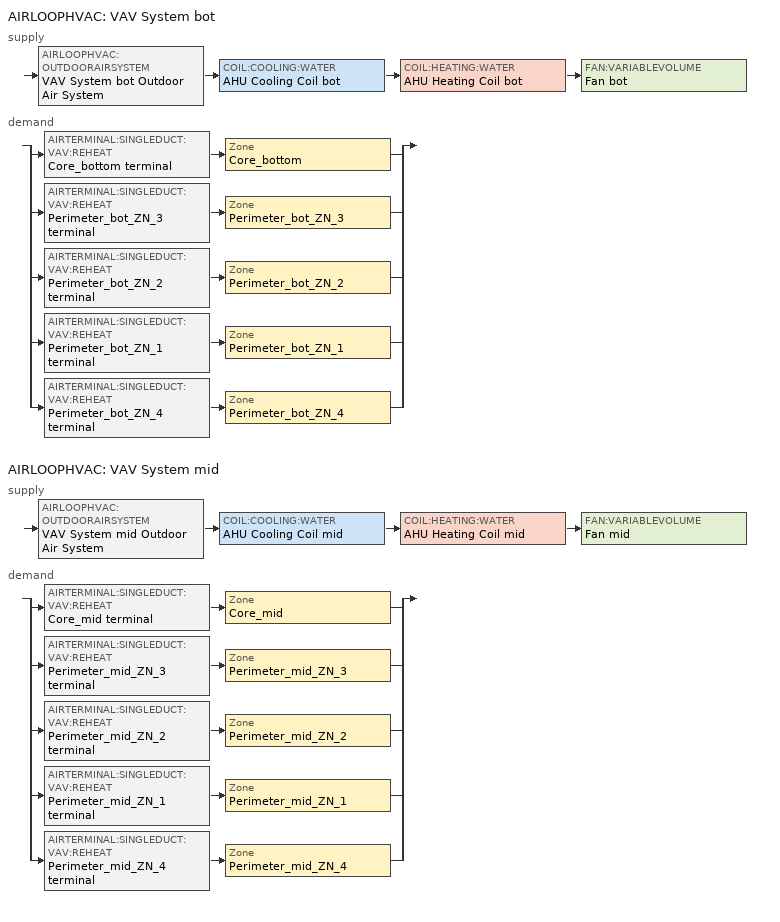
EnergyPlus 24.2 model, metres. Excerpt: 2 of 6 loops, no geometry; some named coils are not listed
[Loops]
AIRLOOPHVAC 'VAV System bot'
 supply: AIRLOOPHVAC:OUTDOORAIRSYSTEM 'VAV System bot Outdoor Air System' > COIL:COOLING:WATER 'AHU Cooling Coil bot' > COIL:HEATING:WATER 'AHU Heating Coil bot' > FAN:VARIABLEVOLUME 'Fan bot'
 demand: split
  | AIRTERMINAL:SINGLEDUCT:VAV:REHEAT 'Core_bottom terminal' > Zone 'Core_bottom'
  | AIRTERMINAL:SINGLEDUCT:VAV:REHEAT 'Perimeter_bot_ZN_3 terminal' > Zone 'Perimeter_bot_ZN_3'
  | AIRTERMINAL:SINGLEDUCT:VAV:REHEAT 'Perimeter_bot_ZN_2 terminal' > Zone 'Perimeter_bot_ZN_2'
  | AIRTERMINAL:SINGLEDUCT:VAV:REHEAT 'Perimeter_bot_ZN_1 terminal' > Zone 'Perimeter_bot_ZN_1'
  | AIRTERMINAL:SINGLEDUCT:VAV:REHEAT 'Perimeter_bot_ZN_4 terminal' > Zone 'Perimeter_bot_ZN_4'
AIRLOOPHVAC 'VAV System mid'
 supply: AIRLOOPHVAC:OUTDOORAIRSYSTEM 'VAV System mid Outdoor Air System' > COIL:COOLING:WATER 'AHU Cooling Coil mid' > COIL:HEATING:WATER 'AHU Heating Coil mid' > FAN:VARIABLEVOLUME 'Fan mid'
 demand: split
  | AIRTERMINAL:SINGLEDUCT:VAV:REHEAT 'Core_mid terminal' > Zone 'Core_mid'
  | AIRTERMINAL:SINGLEDUCT:VAV:REHEAT 'Perimeter_mid_ZN_3 terminal' > Zone 'Perimeter_mid_ZN_3'
  | AIRTERMINAL:SINGLEDUCT:VAV:REHEAT 'Perimeter_mid_ZN_2 terminal' > Zone 'Perimeter_mid_ZN_2'
  | AIRTERMINAL:SINGLEDUCT:VAV:REHEAT 'Perimeter_mid_ZN_1 terminal' > Zone 'Perimeter_mid_ZN_1'
  | AIRTERMINAL:SINGLEDUCT:VAV:REHEAT 'Perimeter_mid_ZN_4 terminal' > Zone 'Perimeter_mid_ZN_4'
[DesignSpecification:OutdoorAir] Outdoor Air Method=Flow/Area; Outdoor Air Flow per Zone Floor Area=0.0004318
Name | Outdoor Air Schedule
SZ DSOA Core_bottom; SZ DSOA Perimeter_bot_ZN_1; SZ DSOA Perimeter_bot_ZN_2; SZ DSOA Perimeter_bot_ZN_3; SZ DSOA Perimeter_bot_ZN_4; SZ DSOA Core_mid; SZ DSOA Perimeter_mid_ZN_1; SZ DSOA Perimeter_mid_ZN_3; SZ DSOA Perimeter_mid_ZN_4
SZ DSOA Perimeter_mid_ZN_2 | PERIMETER_MID_ZN_2_OA_Mult
[DesignSpecification:ZoneAirDistribution] Zone Air Distribution Effectiveness in Cooling Mode=1; Zone Air Distribution Effectiveness in Heating Mode=1
Name | Minimum Zone Ventilation Efficiency
VAV_Zone_AirDistribution | 0.6
CM DSZAD Building
[Sizing:Zone] Zone Cooling Design Supply Air Temperature Input Method=SupplyAirTemperature; Zone Cooling Design Supply Air Temperature=12.8; Zone Heating Design Supply Air Temperature Input Method=SupplyAirTemperature; Zone Heating Design Supply Air Temperature=40; Zone Cooling Design Supply Air Humidity Ratio=0.0085; Zone Heating Design Supply Air Humidity Ratio=0.008; Cooling Design Air Flow Method=DesignDay; Cooling Design Air Flow Rate=0; Cooling Minimum Air Flow Fraction=0; Heating Design Air Flow Method=DesignDay; Heating Design Air Flow Rate=0; Design Specification Zone Air Distribution Object=VAV_Zone_AirDistribution; Zone Load Sizing Method=Sensible Load Only No Latent Load; Zone Latent Cooling Design Supply Air Humidity Ratio Input Method=HumidityRatioDifference; Zone Cooling Design Supply Air Humidity Ratio Difference=0.005; Zone Latent Heating Design Supply Air Humidity Ratio Input Method=HumidityRatioDifference; Zone Humidification Design Supply Air Humidity Ratio Difference=0.005
Name | Design Specification Outdoor Air Object
Core_bottom | SZ DSOA Core_bottom
Perimeter_bot_ZN_1 | SZ DSOA Perimeter_bot_ZN_1
Perimeter_bot_ZN_2 | SZ DSOA Perimeter_bot_ZN_2
Perimeter_bot_ZN_3 | SZ DSOA Perimeter_bot_ZN_3
Perimeter_bot_ZN_4 | SZ DSOA Perimeter_bot_ZN_4
Core_mid | SZ DSOA Core_mid
Perimeter_mid_ZN_1 | SZ DSOA Perimeter_mid_ZN_1
Perimeter_mid_ZN_2 | SZ DSOA Perimeter_mid_ZN_2
Perimeter_mid_ZN_3 | SZ DSOA Perimeter_mid_ZN_3
Perimeter_mid_ZN_4 | SZ DSOA Perimeter_mid_ZN_4
[SIZING:SYSTEM] Type of Load to Size On=Total; Design Outdoor Air Flow Rate=Autosize; Central Heating Maximum System Air Flow Ratio=Autosize; Preheat Design Temperature=7; Preheat Design Humidity Ratio=0.008; Precool Design Temperature=12.8; Precool Design Humidity Ratio=0.008; Central Cooling Design Supply Air Temperature=12.8; Central Heating Design Supply Air Temperature=12.8; Type of Zone Sum to Use=NonCoincident; 100 Outdoor Air in Cooling=No; 100 Outdoor Air in Heating=No; Central Cooling Design Supply Air Humidity Ratio=0.0085; Central Heating Design Supply Air Humidity Ratio=0.008; Cooling Supply Air Flow Rate Method=DesignDay; Cooling Supply Air Flow Rate=0; Cooling Supply Air Flow Rate Per Floor Area=0.00996765; Cooling Fraction of Autosized Cooling Supply Air Flow Rate=1; Cooling Supply Air Flow Rate Per Unit Cooling Capacity=3.94755e-05; Heating Supply Air Flow Rate Method=DesignDay; Heating Supply Air Flow Rate=0; Heating Supply Air Flow Rate Per Floor Area=0.00996765; Heating Fraction of Autosized Heating Supply Air Flow Rate=1; Heating Fraction of Autosized Cooling Supply Air Flow Rate=1; Heating Supply Air Flow Rate Per Unit Heating Capacity=3.15882e-05; System Outdoor Air Method=ZoneSum; Zone Maximum Outdoor Air Fraction=1; Cooling Design Capacity Method=CoolingDesignCapacity; Cooling Design Capacity=Autosize; Cooling Design Capacity Per Floor Area=234.7; Fraction of Autosized Cooling Design Capacity=1; Heating Design Capacity Method=HeatingDesignCapacity; Heating Design Capacity=Autosize; Heating Design Capacity Per Floor Area=157; Fraction of Autosized Heating Design Capacity=1; Central Cooling Capacity Control Method=OnOff; Occupant Diversity=autosize
VAV System bot; VAV System mid
[ZoneControl:Thermostat] Control Type Schedule=Dual Zone Control Type Sched
Name | Zone or ZoneList | Control 1
Core_bottom Thermostat | Core_bottom | Core_bottom Dual SP Control
Perimeter_bot_ZN_1 Thermostat | Perimeter_bot_ZN_1 | Perimeter_bot_ZN_1 Dual SP Control
Perimeter_bot_ZN_2 Thermostat | Perimeter_bot_ZN_2 | Perimeter_bot_ZN_2 Dual SP Control
Perimeter_bot_ZN_3 Thermostat | Perimeter_bot_ZN_3 | Perimeter_bot_ZN_3 Dual SP Control
Perimeter_bot_ZN_4 Thermostat | Perimeter_bot_ZN_4 | Perimeter_bot_ZN_4 Dual SP Control
Core_mid Thermostat | Core_mid | Core_mid Dual SP Control
Perimeter_mid_ZN_1 Thermostat | Perimeter_mid_ZN_1 | Perimeter_mid_ZN_1 Dual SP Control
Perimeter_mid_ZN_2 Thermostat | Perimeter_mid_ZN_2 | Perimeter_mid_ZN_2 Dual SP Control
Perimeter_mid_ZN_3 Thermostat | Perimeter_mid_ZN_3 | Perimeter_mid_ZN_3 Dual SP Control
Perimeter_mid_ZN_4 Thermostat | Perimeter_mid_ZN_4 | Perimeter_mid_ZN_4 Dual SP Control
[ThermostatSetpoint:DualSetpoint]
Name | Heating Setpoint Temperature Schedule | Cooling Setpoint Temperature Schedule
Core_bottom Dual SP Control; Perimeter_bot_ZN_1 Dual SP Control; Perimeter_bot_ZN_2 Dual SP Control; Perimeter_bot_ZN_3 Dual SP Control; Perimeter_bot_ZN_4 Dual SP Control; Core_mid Dual SP Control; Perimeter_mid_ZN_1 Dual SP Control; Perimeter_mid_ZN_3 Dual SP Control; Perimeter_mid_ZN_4 Dual SP Control | HTGSETP_SCH_YES_OPTIMUM | CLGSETP_SCH_YES_OPTIMUM
Perimeter_mid_ZN_2 Dual SP Control | HTGSETP_SCH_YES_OPTIMUM_w_SB | CLGSETP_SCH_YES_OPTIMUM_w_SB
[AIRTERMINAL:SINGLEDUCT:VAV:REHEAT] Availability Schedule=Always On Discrete hvac_library; Maximum Air Flow Rate=Autosize; Zone Minimum Air Flow Input Method=Constant; Constant Minimum Air Flow Fraction=0.3; Fixed Minimum Air Flow Rate=autosize; Maximum Hot Water or Steam Flow Rate=Autosize; Minimum Hot Water or Steam Flow Rate=0; Convergence Tolerance=0.001; Damper Heating Action=Normal; Maximum Flow per Zone Floor Area During Reheat=Autosize; Maximum Flow Fraction During Reheat=autosize; Maximum Reheat Air Temperature=35
Name | Reheat Coil
Core_bottom terminal | Core_bottom terminal Water Reheat Coil
Perimeter_bot_ZN_3 terminal | Perimeter_bot_ZN_3 terminal Water Reheat Coil
Perimeter_bot_ZN_2 terminal | Perimeter_bot_ZN_2 terminal Water Reheat Coil
Perimeter_bot_ZN_1 terminal | Perimeter_bot_ZN_1 terminal Water Reheat Coil
Perimeter_bot_ZN_4 terminal | Perimeter_bot_ZN_4 terminal Water Reheat Coil
Core_mid terminal | Core_mid terminal Water Reheat Coil
Perimeter_mid_ZN_3 terminal | Perimeter_mid_ZN_3 terminal Water Reheat Coil
Perimeter_mid_ZN_2 terminal | Perimeter_mid_ZN_2 terminal Water Reheat Coil
Perimeter_mid_ZN_1 terminal | Perimeter_mid_ZN_1 terminal Water Reheat Coil
Perimeter_mid_ZN_4 terminal | Perimeter_mid_ZN_4 terminal Water Reheat Coil
[Zone equipment]
Core_bottom: Core_bottom terminal
Perimeter_bot_ZN_3: Perimeter_bot_ZN_3 terminal
Perimeter_bot_ZN_2: Perimeter_bot_ZN_2 terminal
Perimeter_bot_ZN_1: Perimeter_bot_ZN_1 terminal
Perimeter_bot_ZN_4: Perimeter_bot_ZN_4 terminal
Core_mid: Core_mid terminal
Perimeter_mid_ZN_3: Perimeter_mid_ZN_3 terminal
Perimeter_mid_ZN_2: Perimeter_mid_ZN_2 terminal
Perimeter_mid_ZN_1: Perimeter_mid_ZN_1 terminal
Perimeter_mid_ZN_4: Perimeter_mid_ZN_4 terminal
[FAN:VARIABLEVOLUME] Availability Schedule=Always On Discrete hvac_library; Fan Total Efficiency=0.6; Pressure Rise=500; Maximum Flow Rate=Autosize; Fan Power Minimum Flow Rate Input Method=FixedFlowRate; Fan Power Minimum Flow Fraction=0; Fan Power Minimum Air Flow Rate=0; Motor Efficiency=0.93; Motor In Airstream Fraction=1; Fan Power Coefficient 1=0.0013; Fan Power Coefficient 2=0.147; Fan Power Coefficient 3=0.9506; Fan Power Coefficient 4=-0.0998; Fan Power Coefficient 5=0; EndUse Subcategory=General
Fan bot; Fan mid
[COIL:COOLING:WATER] Availability Schedule=Always On Discrete hvac_library; Design Water Flow Rate=Autosize; Design Air Flow Rate=Autosize; Design Inlet Water Temperature=Autosize; Design Inlet Air Temperature=Autosize; Design Outlet Air Temperature=Autosize; Design Inlet Air Humidity Ratio=Autosize; Design Outlet Air Humidity Ratio=Autosize; Type of Analysis=SimpleAnalysis; Heat Exchanger Configuration=CrossFlow
AHU Cooling Coil bot; AHU Cooling Coil mid
[COIL:HEATING:WATER] Availability Schedule=Always On Discrete hvac_library; UFactor Times Area Value=Autosize; Maximum Water Flow Rate=Autosize; Performance Input Method=UFactorTimesAreaAndDesignWaterFlowRate; Rated Capacity=Autosize; Rated Inlet Water Temperature=60; Rated Inlet Air Temperature=16.6; Rated Outlet Water Temperature=40; Rated Outlet Air Temperature=32.2; Rated Ratio for Air and Water Convection=0.5; Design Water Temperature Difference=20
AHU Heating Coil bot; AHU Heating Coil mid
[CONTROLLER:WATERCOIL] Control Variable=Temperature; Actuator Variable=Flow; Controller Convergence Tolerance=autosize; Maximum Actuated Flow=autosize; Minimum Actuated Flow=0
Name | Action
AHU Cooling Coil bot Controller; AHU Cooling Coil mid Controller | Reverse
AHU Heating Coil bot Controller; AHU Heating Coil mid Controller | Normal
[CONTROLLER:OUTDOORAIR] Minimum Outdoor Air Flow Rate=0; Maximum Outdoor Air Flow Rate=Autosize; Economizer Control Type=NoEconomizer; Economizer Control Action Type=ModulateFlow; Economizer Maximum Limit DryBulb Temperature=28; Economizer Maximum Limit Enthalpy=64000; Economizer Minimum Limit DryBulb Temperature=-100; Lockout Type=NoLockout; Minimum Limit Type=FixedMinimum; High Humidity Control=No; High Humidity Outdoor Air Flow Ratio=1; Control High Indoor Humidity Based on Outdoor Humidity Ratio=Yes; Heat Recovery Bypass Control Type=BypassWhenWithinEconomizerLimits; Economizer Operation Staging=InterlockedWithMechanicalCooling
VAV System bot Outdoor Air System Controller; VAV System mid Outdoor Air System Controller
[Controller:MechanicalVentilation] Availability Schedule=MinOA_MotorizedDamper_Sched; Demand Controlled Ventilation=Yes; System Outdoor Air Method=Standard62.1VentilationRateProcedure; Design Specification Zone Air Distribution Object Name 1=CM DSZAD Building; Design Specification Zone Air Distribution Object Name 2=CM DSZAD Building; Design Specification Zone Air Distribution Object Name 3=CM DSZAD Building; Design Specification Zone Air Distribution Object Name 4=CM DSZAD Building; Design Specification Zone Air Distribution Object Name 5=CM DSZAD Building
Name | Zone or ZoneList 1 | Design Specification Outdoor Air Object Name 1 | Zone or ZoneList 2 | Design Specification Outdoor Air Object Name 2 | Zone or ZoneList 3 | Design Specification Outdoor Air Object Name 3 | Zone or ZoneList 4 | Design Specification Outdoor Air Object Name 4 | Zone or ZoneList 5 | Design Specification Outdoor Air Object Name 5
PACU_VAV_bot_DCV | Core_bottom | SZ DSOA Core_bottom | Perimeter_bot_ZN_1 | SZ DSOA Perimeter_bot_ZN_1 | Perimeter_bot_ZN_2 | SZ DSOA Perimeter_bot_ZN_2 | Perimeter_bot_ZN_3 | SZ DSOA Perimeter_bot_ZN_3 | Perimeter_bot_ZN_4 | SZ DSOA Perimeter_bot_ZN_4
PACU_VAV_mid_DCV | Core_mid | SZ DSOA Core_mid | Perimeter_mid_ZN_1 | SZ DSOA Perimeter_mid_ZN_1 | Perimeter_mid_ZN_2 | SZ DSOA Perimeter_mid_ZN_2 | Perimeter_mid_ZN_3 | SZ DSOA Perimeter_mid_ZN_3 | Perimeter_mid_ZN_4 | SZ DSOA Perimeter_mid_ZN_4
[AIRLOOPHVAC] Design Supply Air Flow Rate=AutoSize; Design Return Air Flow Fraction of Supply Air Flow=1
VAV System bot; VAV System mid
[EnergyManagementSystem:Sensor]
Name | OutputVariable or OutputMeter Index Key | OutputVariable or OutputMeter
Core_bottom_LSr | Core_bottom | Zone Lights Electricity Rate
Core_bottom_Occ_Sensor | Core_bottom | People Occupant Count
Core_mid_LSr | Core_mid | Zone Lights Electricity Rate
Core_mid_Occ_Sensor | Core_mid | People Occupant Count
Perimeter_bot_ZN_3_LSr | Perimeter_bot_ZN_3 | Zone Lights Electricity Rate
Perimeter_bot_ZN_3_Occ_Sensor | Perimeter_bot_ZN_3 | People Occupant Count
Perimeter_bot_ZN_2_LSr | Perimeter_bot_ZN_2 | Zone Lights Electricity Rate
Perimeter_bot_ZN_2_Occ_Sensor | Perimeter_bot_ZN_2 | People Occupant Count
Perimeter_bot_ZN_1_LSr | Perimeter_bot_ZN_1 | Zone Lights Electricity Rate
Perimeter_bot_ZN_1_Occ_Sensor | Perimeter_bot_ZN_1 | People Occupant Count
Perimeter_bot_ZN_4_LSr | Perimeter_bot_ZN_4 | Zone Lights Electricity Rate
Perimeter_bot_ZN_4_Occ_Sensor | Perimeter_bot_ZN_4 | People Occupant Count
Perimeter_mid_ZN_3_LSr | Perimeter_mid_ZN_3 | Zone Lights Electricity Rate
Perimeter_mid_ZN_3_Occ_Sensor | Perimeter_mid_ZN_3 | People Occupant Count
Perimeter_mid_ZN_2_LSr | Perimeter_mid_ZN_2 | Zone Lights Electricity Rate
Perimeter_mid_ZN_2_Occ_Sensor | Perimeter_mid_ZN_2 | People Occupant Count
Perimeter_mid_ZN_1_LSr | Perimeter_mid_ZN_1 | Zone Lights Electricity Rate
Perimeter_mid_ZN_1_Occ_Sensor | Perimeter_mid_ZN_1 | People Occupant Count
Perimeter_mid_ZN_4_LSr | Perimeter_mid_ZN_4 | Zone Lights Electricity Rate
Perimeter_mid_ZN_4_Occ_Sensor | Perimeter_mid_ZN_4 | People Occupant Count
[EnergyManagementSystem:InternalVariable] Internal Data Type=Zone Floor Area
Name | Internal Data Index Key
Core_bottom_Area | Core_bottom
Core_mid_Area | Core_mid
Perimeter_bot_ZN_3_Area | Perimeter_bot_ZN_3
Perimeter_bot_ZN_2_Area | Perimeter_bot_ZN_2
Perimeter_bot_ZN_1_Area | Perimeter_bot_ZN_1
Perimeter_bot_ZN_4_Area | Perimeter_bot_ZN_4
Perimeter_mid_ZN_3_Area | Perimeter_mid_ZN_3
Perimeter_mid_ZN_2_Area | Perimeter_mid_ZN_2
Perimeter_mid_ZN_1_Area | Perimeter_mid_ZN_1
Perimeter_mid_ZN_4_Area | Perimeter_mid_ZN_4
[SETPOINTMANAGER:SCHEDULED] Control Variable=Temperature
Name | Schedule | Setpoint Node or NodeList
AHU Setpoint Manager bot | AHU Setpoint Manager bot | VAV System bot Supply Outlet Node
AHU Setpoint Manager mid | AHU Setpoint Manager mid | VAV System mid Supply Outlet Node
[SETPOINTMANAGER:MIXEDAIR] Control Variable=Temperature
Name | Setpoint Node or NodeList
VAV System bot Outdoor Air System Controller mixed_air SPM | VAV System bot Outdoor Air System Controller mixed_air
AHU Cooling Coil bot_air_outlet SPM | AHU Cooling Coil bot_air_outlet
Fan bot air inlet SPM | Fan bot air inlet
VAV System mid Outdoor Air System Controller mixed_air SPM | VAV System mid Outdoor Air System Controller mixed_air
AHU Cooling Coil mid_air_outlet SPM | AHU Cooling Coil mid_air_outlet
Fan mid air inlet SPM | Fan mid air inlet
[SCHEDULE:DAY:INTERVAL]
AHU Setpoint Manager bot Day Schedule; AHU Setpoint Manager mid Day Schedule: No, 24:00, 12.8
[SCHEDULE:WEEK:DAILY]
AHU Setpoint Manager bot Week Schedule: AHU Setpoint Manager bot Day Schedule, AHU Setpoint Manager bot Day Schedule, AHU Setpoint Manager bot Day Schedule, AHU Setpoint Manager bot Day Schedule, AHU Setpoint Manager bot Day Schedule, AHU Setpoint Manager bot Day Schedule, AHU Setpoint Manager bot Day Schedule, AHU Setpoint Manager bot Day Schedule, AHU Setpoint Manager bot Day Schedule, AHU Setpoint Manager bot Day Schedule, AHU Setpoint Manager bot Day Schedule, AHU Setpoint Manager bot Day Schedule
AHU Setpoint Manager mid Week Schedule: AHU Setpoint Manager mid Day Schedule, AHU Setpoint Manager mid Day Schedule, AHU Setpoint Manager mid Day Schedule, AHU Setpoint Manager mid Day Schedule, AHU Setpoint Manager mid Day Schedule, AHU Setpoint Manager mid Day Schedule, AHU Setpoint Manager mid Day Schedule, AHU Setpoint Manager mid Day Schedule, AHU Setpoint Manager mid Day Schedule, AHU Setpoint Manager mid Day Schedule, AHU Setpoint Manager mid Day Schedule, AHU Setpoint Manager mid Day Schedule
[SCHEDULE:YEAR]
AHU Setpoint Manager bot: AHU Setpoint Manager bot Week Schedule, 1, 1, 12, 31
AHU Setpoint Manager mid: AHU Setpoint Manager mid Week Schedule, 1, 1, 12, 31
[Schedule:Compact]
HTGSETP_SCH_YES_OPTIMUM: Through: 12/31, For: WinterDesignDay, Until: 05:00, 15.6, Until: 06:00, 17.6, Until: 07:00, 19.6, Until: 22:00, 21, Until: 24:00, 15.6, For: Weekdays, Until: 05:00, 15.6, Until: 06:00, 17.8, Until: 07:00, 20, Until: 22:00, 21, Until: 24:00, 15.6, For SummerDesignDay, Until: 24:00, 15.6, For: Saturday, Until: 05:00, 15.6, Until: 06:00, 17.8, Until: 07:00, 20, Until: 17:00, 21, Until: 24:00, 15.6, For:Sunday Holidays AllOtherDays, Until: 24:00, 15.6
HTGSETP_SCH_YES_OPTIMUM_w_SB: Through: 12/31, For: Weekdays, Until: 01:00, 15.6, Until: 02:00, 15.6, Until: 03:00, 15.6, Until: 04:00, 15.6, Until: 05:00, 15.6, Until: 06:00, 17.8, Until: 07:00, 20, Until: 08:00, 21, Until: 09:00, 21, Until: 10:00, 21, Until: 11:00, 20.4444, Until: 12:00, 21, Until: 13:00, 20.4444, Until: 14:00, 21, Until: 15:00, 20.4444, Until: 16:00, 21, Until: 17:00, 21, Until: 18:00, 21, Until: 19:00, 21, Until: 20:00, 21, Until: 21:00, 21, Until: 22:00, 21, Until: 23:00, 15.6, Until: 24:00, 15.6, For: Saturday, Until: 01:00, 15.6, Until: 02:00, 15.6, Until: 03:00, 15.6, Until: 04:00, 15.6, Until: 05:00, 15.6, Until: 06:00, 17.6, Until: 07:00, 20, Until: 08:00, 21, Until: 09:00, 21, Until: 10:00, 21, Until: 11:00, 20.4444, Until: 12:00, 21, Until: 13:00, 20.4444, Until: 14:00, 21, Until: 15:00, 20.4444, Until: 16:00, 21, Until: 17:00, 21, Until: 18:00, 15.6, Until: 19:00, 15.6, Until: 20:00, 15.6, Until: 21:00, 15.6, Until: 22:00, 15.6, Until: 23:00, 15.6, Until: 24:00, 15.6, For: WinterDesignDay, Until: 05:00, 15.6, Until: 06:00, 17.6, Until: 07:00, 19.6, Until: 22:00, 21, Until: 24:00, 15.6, For SummerDesignDay, Until: 24:00, 15.6, For:Sunday Holidays AllOtherDays, Until: 24:00, 15.6
CLGSETP_SCH_YES_OPTIMUM: Through: 12/31, For: SummerDesignDay, Until: 05:00, 26.7, Until: 06:00, 25.7, Until: 07:00, 25, Until: 22:00, 24, Until: 24:00, 26.7, For: Weekdays, Until: 05:00, 26.7, Until: 06:00, 25.6, Until: 07:00, 25, Until: 22:00, 24, Until: 24:00, 26.7, For: Saturday, Until: 05:00, 26.7, Until: 06:00, 25.7, Until: 07:00, 25, Until: 17:00, 24, Until: 24:00, 26.7, For WinterDesignDay, Until: 24:00, 26.7, For:Sunday Holidays AllOtherDays, Until: 24:00, 26.7
CLGSETP_SCH_YES_OPTIMUM_w_SB: Through: 12/31, For: Weekdays, Until: 01:00, 26.7, Until: 02:00, 26.7, Until: 03:00, 26.7, Until: 04:00, 26.7, Until: 05:00, 26.7, Until: 06:00, 25.6, Until: 07:00, 25, Until: 08:00, 24, Until: 09:00, 24, Until: 10:00, 24, Until: 11:00, 24.5556, Until: 12:00, 24, Until: 13:00, 24.5556, Until: 14:00, 24, Until: 15:00, 24.5556, Until: 16:00, 24, Until: 17:00, 24, Until: 18:00, 24, Until: 19:00, 24, Until: 20:00, 24, Until: 21:00, 24, Until: 22:00, 24, Until: 23:00, 26.7, Until: 24:00, 26.7, For: Saturday, Until: 01:00, 26.7, Until: 02:00, 26.7, Until: 03:00, 26.7, Until: 04:00, 26.7, Until: 05:00, 26.7, Until: 06:00, 25.7, Until: 07:00, 25, Until: 08:00, 24, Until: 09:00, 24, Until: 10:00, 24, Until: 11:00, 24.5556, Until: 12:00, 24, Until: 13:00, 24.5556, Until: 14:00, 24, Until: 15:00, 24.5556, Until: 16:00, 24, Until: 17:00, 24, Until: 18:00, 26.7, Until: 19:00, 26.7, Until: 20:00, 26.7, Until: 21:00, 26.7, Until: 22:00, 26.7, Until: 23:00, 26.7, Until: 24:00, 26.7, For: SummerDesignDay, Until: 05:00, 26.7, Until: 06:00, 25.7, Until: 07:00, 25, Until: 22:00, 24, Until: 24:00, 26.7, For WinterDesignDay, Until: 24:00, 26.7, For:Sunday Holidays AllOtherDays, Until: 24:00, 26.7
MinOA_MotorizedDamper_Sched: Through: 12/31, For: Weekdays SummerDesignDay, Until: 07:00, 0, Until: 22:00, 1, Until: 24:00, 0, For: Saturday WinterDesignDay, Until: 07:00, 0, Until: 18:00, 1, Until: 24:00, 0, For:Sunday Holidays AllOtherDays, Until: 24:00, 0
Dual Zone Control Type Sched: Through: 12/31, For: AllDays, Until: 24:00, 4
PERIMETER_MID_ZN_2_OA_Mult: Through: 12/31, For: Weekdays, Until: 01:00, 1, Until: 02:00, 1, Until: 03:00, 1, Until: 04:00, 1, Until: 05:00, 1, Until: 06:00, 1, Until: 07:00, 1, Until: 08:00, 1, Until: 09:00, 1, Until: 10:00, 1, Until: 11:00, 0, Until: 12:00, 1, Until: 13:00, 0, Until: 14:00, 1, Until: 15:00, 0, Until: 16:00, 1, Until: 17:00, 1, Until: 18:00, 1, Until: 19:00, 1, Until: 20:00, 1, Until: 21:00, 1, Until: 22:00, 1, Until: 23:00, 1, Until: 24:00, 1, For: Saturday, Until: 01:00, 1, Until: 02:00, 1, Until: 03:00, 1, Until: 04:00, 1, Until: 05:00, 1, Until: 06:00, 1, Until: 07:00, 1, Until: 08:00, 1, Until: 09:00, 1, Until: 10:00, 1, Until: 11:00, 0, Until: 12:00, 1, Until: 13:00, 0, Until: 14:00, 1, Until: 15:00, 0, Until: 16:00, 1, Until: 17:00, 1, Until: 18:00, 1, Until: 19:00, 1, Until: 20:00, 1, Until: 21:00, 1, Until: 22:00, 1, Until: 23:00, 1, Until: 24:00, 1, For: AllOtherDays, Until: 24:00, 1
[SCHEDULE:COMPACT]
Always On Discrete hvac_library: Through: 12/31, For: AllDays, Until: 24:00, 1
